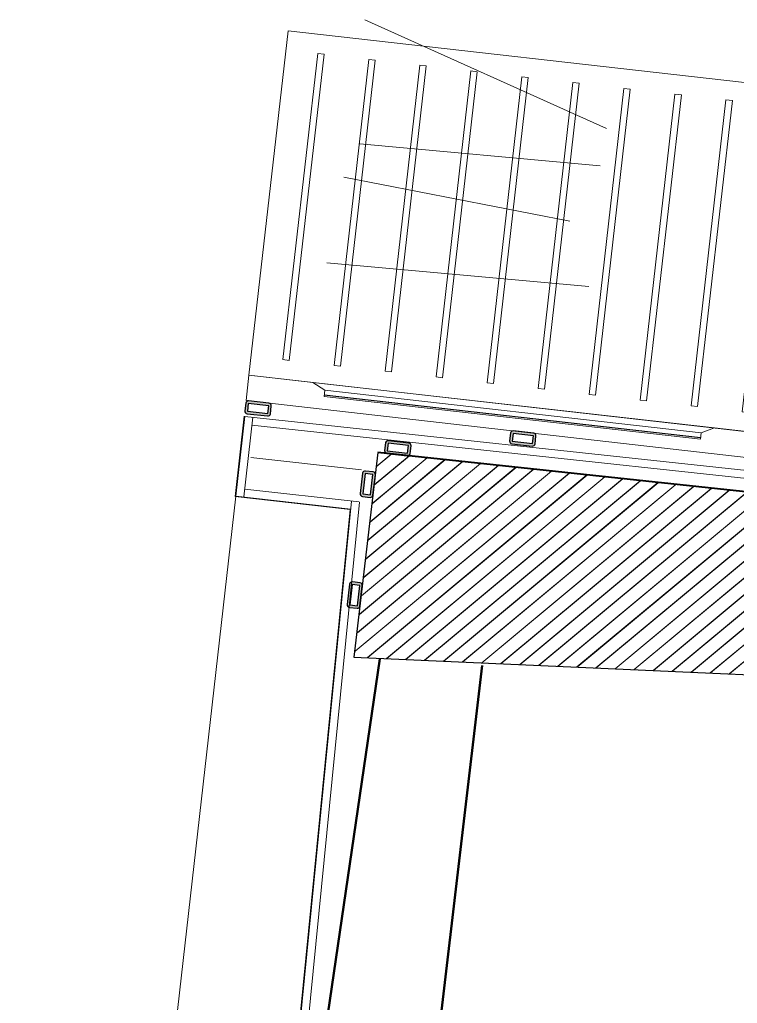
# Model space of a CAD drawing. Header units: millimetres. Extents: x 26282 to 30760, y 1404 to 4574.
# Drawn here: x 30063.3 to 30175.1, y 3648.3 to 3801.6 of the extents above; entities that cross this region are included whole.
import ezdxf

# ---------------------------------------------------------------- set-up
doc = ezdxf.new("R2010")
doc.units = ezdxf.units.MM
doc.header["$LTSCALE"] = 0.25
for name, color, linetype, lineweight in [('AB-DUV', 4, 'Continuous', 50), ('AB-KOL', 2, 'Continuous', 30), ('AB-TEF', 34, 'Continuous', 20), ('BRONZE (3RDF)', 30, 'Continuous', 15), ('FURNITURE (3RDF)', 43, 'Continuous', 20), ('GRİTON-tarama', 252, 'Continuous', 20), ('ID-ALCIPAN', 124, 'Continuous', 20), ('ID-BETONARME', 1, 'Continuous', 40), ('ID-HATCH', 252, 'Continuous', 18), ('METAL PROFILE (3RDF)', 251, 'Continuous', 18), ('WALLPAPER (3RDF)', 63, 'Continuous', 13), ('WOOD (3RDF)', 45, 'Continuous', 15)]:
    doc.layers.add(name, color=color, linetype=linetype, lineweight=lineweight)
doc.layers.add('AYNA (3RDF)', color=253, linetype='Continuous')
doc.layers.add('ID-PROFIL', color=145, linetype='Continuous')
doc.linetypes.add('BATTING', pattern='A,0.0001,-0.1,[134,ltypeshp.shx,S=0.1,R=0,X=-0.1,Y=0],-0.2,[134,ltypeshp.shx,S=0.1,R=180,X=0.1,Y=0],-0.1', length=0.4001000000000002)

# ---------------------------------------------------------------- blocks, each defined once
blk = doc.blocks.new('BAVULLUK-05')
at = {"layer": 'BRONZE (3RDF)', "ltscale": 12.5}
for points in [[(3.000213631031473, 84.21008074366019), (51.00020446309114, 84.21005378993924), (51.00020446310029, 85.21005378993924), (3.000213631029668, 85.21008074365984)], [(3.00021363102424, 76.2100807436602), (51.0002044630839, 76.21005378993922), (51.00020446309306, 77.21005378993922), (3.000213631022436, 77.21008074365986)], [(3.000213631020681, 68.21008074366017), (51.00020446308786, 68.21005378993752), (51.00020446308583, 69.21005378993922), (3.000213631022516, 69.21008074366003)], [(3.000213631024426, 60.21008074366028), (51.00020446309163, 60.2100537899374), (51.00020446308976, 61.21005378993775), (3.000213631022417, 61.21008074366175)], [(3.000213631028198, 52.21008074366017), (51.00020446308807, 52.21005378993736), (51.00020446309353, 53.21005378993763), (3.000213631022728, 53.21008074365987)], [(3.000213631024638, 44.21008074366014), (51.00020446309184, 44.2100537899375), (51.00020446308977, 45.21005378993939), (3.000213631026502, 45.21008074365975)], [(3.000213631028179, 36.21008074366207), (51.0002044630846, 36.2100537899375), (51.00020446309011, 37.2100537899373), (3.000213631022915, 37.21008074365997)], [(3.000213631020979, 28.21008074366186), (51.00020446308834, 28.21005378993762), (51.00020446308286, 29.21005378993732), (3.000213631022842, 29.21008074366147)], [(3.000204463094803, 20.21008074366729), (51.00019529515915, 20.21005378993745), (51.00019529516114, 21.21005378993594), (3.000204463092948, 21.2100807436674)], [(2.999995712633921, 12.20415467586739), (50.99998654469827, 12.20412772213755), (50.99998654469664, 13.20412772213563), (2.999995712628451, 13.20415467586709)]]:
    blk.add_lwpolyline(points, close=True, dxfattribs=at)
at = {"layer": 'WOOD (3RDF)'}
for p, q in [((1.132430043e-07, 7.210053789938456), (0.000204463093444, 90.21005378993893)), ((54.00020446309351, 90.21005378993846), (0.000204463093444, 90.21005378993893)), ((54.00000011324303, 7.210053789938447), (54.00020446309351, 90.21005378993846)), ((54.00000011324303, 7.210053789938447), (1.132430043e-07, 7.210053789938456))]:
    blk.add_line(p, q, dxfattribs=at)
blk = doc.blocks.new('20x40 profil')
at = {"layer": 'METAL PROFILE (3RDF)'}
h = blk.add_hatch(color=256, dxfattribs=at)
edge = h.paths.add_edge_path()
edge.add_line((-1.600000000011276, 2), (1.599999999989448, 2))
edge.add_arc((1.599999999989448, 1.599999999998543), 0.3999999999978172, 359.999999999479, 449.9999999994789, ccw=False)
edge.add_line((1.999999999979991, 1.599999999998543), (1.999999999979991, 0.4000000000014552))
edge.add_arc((1.599999999989448, 0.3999999999941792), 0.3999999999978172, 270.0000000005211, 360.00000000052114, ccw=False)
edge.add_line((1.599999999989448, 0), (-1.600000000011276, -7e-16))
edge.add_arc((-1.600000000011276, 0.4000000000014552), 0.4000000000050933, 180.0000000005211, 270.0000000005211, ccw=False)
edge.add_line((-2.000000000020007, 0.4000000000014552), (-2.000000000020008, 1.599999999998543))
edge.add_arc((-1.600000000011276, 1.599999999991267), 0.4000000000050933, 89.99999999947897, 179.999999999479, ccw=False)
h.paths.add_polyline_path([(-1.600000000011276, 1.599999999998543), (1.599999999989448, 1.599999999998543), (1.599999999989448, 0.4000000000014552), (-1.600000000011276, 0.4000000000014552)], flags=16)
at = {"layer": 'ID-PROFIL'}
blk.add_lwpolyline([(1.599999999998543, 2), (-1.599999999998543, 2, 0.4142135623730951), (-1.999999999992724, 1.599999999998543), (-1.999999999992724, 0.4000000000014552, 0.4142135623730657), (-1.599999999998543, 0), (1.599999999998543, 0, 0.4142135623730951), (2.000000000007275, 0.4000000000014552), (2.000000000007275, 1.599999999998543, 0.4142135623731246)], format="xyb", close=True, dxfattribs=at)
blk.add_lwpolyline([(1.599999999998543, 1.599999999998543), (-1.599999999998543, 1.599999999998543), (-1.599999999998543, 0.4000000000014552), (1.599999999998543, 0.4000000000014552)], close=True, dxfattribs=at)
blk = doc.blocks.new('AYNA-07')
at = {"layer": 'METAL PROFILE (3RDF)'}
h = blk.add_hatch(color=256, dxfattribs=at)
edge = h.paths.add_edge_path()
edge.add_line((11.45755773091715, 78.85961997361818), (11.45755808315862, 82.0596199736153))
edge.add_arc((11.05755808315542, 82.05962001764509), 0.3999999999978172, -6.3063487471e-06, 89.99999369365118)
edge.add_line((11.05755812718985, 82.45962001763968), (9.857558127191092, 82.45962014973021))
edge.add_arc((9.857558083152954, 82.05962014973616), 0.3999999999978172, 89.9999936926091, 179.9999936926091)
edge.add_line((9.457558083157032, 82.0596201937663), (9.457557730915557, 78.85962019376917))
edge.add_arc((9.857557730915142, 78.85962014973897), 0.4000000000050933, 179.9999936926091, 269.9999936926091)
edge.add_line((9.85755768688959, 78.45962014973077), (11.05755768688835, 78.45962001764019))
edge.add_arc((11.05755773090661, 78.85962001764806), 0.4000000000050933, 269.9999936936513, 359.9999936936512)
h.paths.add_polyline_path([(11.0575577309139, 78.85962001764841), (11.05755808315542, 82.05962001764509), (9.85755808315667, 82.05962014973566), (9.857557730915142, 78.85962014973897)], flags=16)
h = blk.add_hatch(color=256, dxfattribs=at)
edge = h.paths.add_edge_path()
edge.add_line((11.45755257227658, 41.36304490486368), (11.45755292451805, 44.56304490486082))
edge.add_arc((11.05755292451842, 44.56304494889145), 0.3999999999978172, -6.3063487471e-06, 89.99999369365118)
edge.add_line((11.05755296855284, 44.96304494888604), (9.857552968554085, 44.96304508097661))
edge.add_arc((9.857552924515993, 44.56304508098207), 0.3999999999978172, 89.9999936926091, 179.9999936926091)
edge.add_line((9.457552924520053, 44.56304512501247), (9.457552572278574, 41.3630451250153))
edge.add_arc((9.857552572278184, 41.36304508098489), 0.4000000000050933, 179.9999936926091, 269.9999936926091)
edge.add_line((9.85755252824902, 40.96304508097627), (11.05755252824777, 40.9630449488857))
edge.add_arc((11.05755257226961, 41.3630449488944), 0.4000000000050933, 269.9999936936513, 359.9999936936512)
h.paths.add_polyline_path([(11.05755257227694, 41.36304494889432), (11.05755292451842, 44.56304494889145), (9.857552924519661, 44.56304508098203), (9.857552572278184, 41.36304508098489)], flags=16)
h = blk.add_hatch(color=256, dxfattribs=at)
edge = h.paths.add_edge_path()
edge.add_line((11.45754743663734, -0.1403804032277793), (11.45754778887884, 3.059619596769129))
edge.add_arc((11.05754778887559, 3.059619640799362), 0.3999999999978172, -6.3063487471e-06, 89.99999369365118)
edge.add_line((11.05754783291001, 3.459619640793937), (9.857547832911255, 3.459619772884509))
edge.add_arc((9.857547788873141, 3.059619772890203), 0.3999999999978172, 89.9999936926091, 179.9999936926091)
edge.add_line((9.45754778887722, 3.059619816920353), (9.457547436635718, -0.1403801830765565))
edge.add_arc((9.857547436638942, -0.1403802271065631), 0.4000000000050933, 179.9999936926091, 269.9999936926091)
edge.add_line((9.857547392606165, -0.5403802271155961), (11.05754739260492, -0.5403803592061694))
edge.add_arc((11.05754743662678, -0.1403803591976909), 0.4000000000050933, 269.9999936936513, 359.9999936936512)
h.paths.add_polyline_path([(11.05754743663411, -0.140380359197773), (11.05754778887559, 3.059619640799362), (9.857547788880447, 3.059619772890346), (9.857547436638942, -0.1403802271065631)], flags=16)
at = {"layer": 'AYNA (3RDF)', "elevation": -2.269337508675912}
blk.add_lwpolyline([(13.65755691837408, 70.45961973146883), (13.65754976424186, 11.45961951131711)], dxfattribs=at)
at = {"layer": 'WOOD (3RDF)'}
blk.add_line((13.45754976424207, 11.45961953333221, -2.269335162368299), (13.45755691837428, 70.45961975348392, -4.538668634701242), dxfattribs=at)
at = {"layer": 'WOOD (3RDF)', "ltscale": 0.25}
blk.add_line((15.45754844333159, -0.5403805296799797, -2.269332816060687), (11.45754725597593, -0.5403804036550603, -2.269337508675912), dxfattribs=at)
at = {"layer": 'WOOD (3RDF)'}
blk.add_lwpolyline([(11.45754725597714, -0.5403804032146402), (11.45755823292062, 82.45961997363172), (15.45755823291983, 82.45961953333249), (15.45755713852301, 72.45961953333226), (14.45755691837691, 70.4596196434084), (13.45755691837428, 70.45961975348392)], dxfattribs=at)
at = {"layer": 'WOOD (3RDF)', "color": 252, "elevation": -2.269337508675912}
for points in [[(15.45755713852301, 72.45961953333226), (15.45754954409291, 9.459619313181474)], [(14.45755691837691, 70.4596196434084), (14.45754976424468, 11.45961942325691)]]:
    blk.add_lwpolyline(points, dxfattribs=at)
at = {"layer": 'WOOD (3RDF)'}
for points, elevation in [([(13.45754976424207, 11.45961953333221), (14.45754976424468, 11.45961942325691)], -2.269335162368299), ([(15.45754844333525, -0.5403805296800207), (15.45754954409291, 9.459619313181474), (14.45754976424468, 11.45961942325691)], -2.269337507324901)]:
    blk.add_lwpolyline(points, dxfattribs=dict(at, elevation=elevation))
at = {"layer": 'METAL PROFILE (3RDF)', "color": 4, "xscale": -1, "rotation": 269.9999936931301}
for p in [(9.457557907035499, 80.45962019377475, -2.269335162368299), (9.45755274839854, 42.96304512502065), (9.45754761275566, 1.459619816929014)]:
    blk.add_blockref('20x40 profil', p, dxfattribs=at)
blk = doc.blocks.new('A$C187D15ED')
at = {"layer": 'GRİTON-tarama'}
h = blk.add_hatch(dxfattribs=at)
h.set_pattern_fill('JIS_LC_20', color=256, scale=0.1, angle=1074.783254693931, style=0)
h.set_pattern_definition([(39.78325469393129, (8640.611227192032, -240344.5624908119), (-1.279770266101024, 1.536941139407657), []), (39.78325469393129, (8640.65106150699, -240344.5661277574), (-1.279770266101024, 1.536941139407657), [])])
h.paths.add_polyline_path([(10548.72976077162, 3529.148720836771), (10545.09718672734, 3497.254673962649), (10782.65490708023, 3486.658760143136), (10779.53353217046, 3504.240824493169)])
at = {"layer": 'ID-PROFIL'}
h = blk.add_hatch(color=256, dxfattribs=at)
edge = h.paths.add_edge_path()
edge.add_line((10553.30146674979, 3528.62943882873), (10550.12191198994, 3528.990591883686))
edge.add_arc((10550.16705612181, 3529.388036228664), 0.3999999999978171, 173.5197725257406, 263.5197725257406, ccw=False)
edge.add_line((10549.76961177683, 3529.433180360535), (10549.90504417244, 3530.625513395477))
edge.add_arc((10550.30248851742, 3530.580369263616), 0.3999999999978171, 83.51977252678267, 173.5197725267828, ccw=False)
edge.add_line((10550.34763264929, 3530.977813608591), (10553.52718740914, 3530.616660553634))
edge.add_arc((10553.48204327727, 3530.219216208649), 0.4000000000050931, -6.480227473217212, 83.51977252678267, ccw=False)
edge.add_line((10553.87948762226, 3530.174072076781), (10553.74405522665, 3528.981739041839))
edge.add_arc((10553.34661088166, 3529.026883173714), 0.4000000000050931, -96.48022747425932, -6.480227474259323, ccw=False)
h.paths.add_polyline_path([(10553.34661088166, 3529.026883173707), (10550.16705612181, 3529.388036228667), (10550.30248851742, 3530.580369263606), (10553.48204327727, 3530.219216208649)], flags=16)
h = blk.add_hatch(color=256, dxfattribs=at)
edge = h.paths.add_edge_path()
edge.add_line((10548.3217897301, 3525.671496463554), (10547.94890221884, 3522.493296516425))
edge.add_arc((10547.55162722545, 3522.539907455331), 0.399999999997817, 263.30827205480205, 353.30827205480205, ccw=False)
edge.add_line((10547.50501628654, 3522.142632461942), (10546.31319130637, 3522.282465278661))
edge.add_arc((10546.35980224527, 3522.679740272051), 0.399999999997817, 173.3082720558442, 263.3082720558442, ccw=False)
edge.add_line((10545.96252725188, 3522.726351210952), (10546.33541476314, 3525.904551158081))
edge.add_arc((10546.73268975653, 3525.857940219179), 0.400000000005093, 83.30827205584421, 173.3082720558442, ccw=False)
edge.add_line((10546.77930069544, 3526.255215212574), (10547.97112567561, 3526.115382395856))
edge.add_arc((10547.92451473669, 3525.71810740246), 0.400000000005093, -6.691727945197783, 83.30827205480199, ccw=False)
h.paths.add_polyline_path([(10547.9245147367, 3525.718107402455), (10547.55162722545, 3522.539907455325), (10546.35980224527, 3522.679740272046), (10546.73268975653, 3525.857940219174)], flags=16)
h = blk.add_hatch(color=256, dxfattribs=at)
edge = h.paths.add_edge_path()
edge.add_line((10546.29352380855, 3508.38415255946), (10545.9206362973, 3505.20595261233))
edge.add_arc((10545.5233613039, 3505.252563551243), 0.399999999997817, 263.30827205480205, 353.30827205480205, ccw=False)
edge.add_line((10545.476750365, 3504.855288557851), (10544.28492538483, 3504.995121374571))
edge.add_arc((10544.33153632372, 3505.392396367962), 0.399999999997817, 173.3082720558442, 263.3082720558442, ccw=False)
edge.add_line((10543.93426133034, 3505.439007306867), (10544.30714884159, 3508.617207253998))
edge.add_arc((10544.70442383499, 3508.570596315089), 0.400000000005093, 83.30827205584421, 173.3082720558442, ccw=False)
edge.add_line((10544.7510347739, 3508.967871308487), (10545.94285975406, 3508.828038491767))
edge.add_arc((10545.89624881515, 3508.43076349837), 0.400000000005093, -6.691727945197783, 83.30827205480199, ccw=False)
h.paths.add_polyline_path([(10545.89624881516, 3508.430763498366), (10545.5233613039, 3505.252563551238), (10544.33153632373, 3505.392396367958), (10544.70442383499, 3508.570596315087)], flags=16)
at = {"layer": 'AB-DUV'}
for p, q in [((10549.0139527429, 3496.999430452397, 1.38812197e-08), (10528.22130396521, 3355.122637006019, 1.38812197e-08)), ((10564.97342027491, 3495.95944542175, 1.38812197e-08), (10530.17996261174, 3201.005611731039, 1.38812197e-08)), ((10564.97342027491, 3495.95944542175, 1.38812197e-08), (10530.17996261174, 3201.005611731039, 1.38812197e-08))]:
    blk.add_line(p, q, dxfattribs=at)
at = {"layer": 'AB-KOL'}
blk.add_lwpolyline([(10548.72976077162, 3529.148720836771), (10544.98725065198, 3497.261837912601), (10782.65490708023, 3486.658760143136), (10779.53353217046, 3504.240824493169)], close=True, dxfattribs=at)
at = {"layer": 'FURNITURE (3RDF)'}
blk.add_line((10526.60109551237, 3522.346884259706, 1.38812197e-08), (10492.92398518132, 3224.905824605212, 1.38812197e-08), dxfattribs=at)
at = {"layer": 'ID-ALCIPAN', "ltscale": 0.25}
for p, q in [((10528.00805310363, 3534.773315906977, 1.38812197e-08), (10526.60109551237, 3522.346884259706, 1.38812197e-08)), ((10529.25085609499, 3534.639212057971, 1.38812197e-08), (10527.84317606149, 3522.206399707192, 1.38812197e-08)), ((10747.52249006574, 3511.086607855619, 1.38812197e-08), (10528.00790736833, 3534.773332460473, 1.38812197e-08)), ((10749.04440793553, 3509.665046883031, 1.38812197e-08), (10529.10940438714, 3533.38989225616, 1.38812197e-08)), ((10545.81936987117, 3521.428103947236, 1.38812197e-08), (10527.98366062202, 3523.448480327231, 1.38812197e-08)), ((10544.49154402956, 3520.320366173103, 1.38812197e-08), (10526.60109551237, 3522.346884259706, 1.38812197e-08)), ((10528.10343841562, 3354.123457905909, 1.38812197e-08), (10544.61423542473, 3521.564618012153, 1.38812197e-08)), ((10532.00078685156, 3380.911603026336, 1.38812197e-08), (10545.85630055007, 3521.423920549182, 1.38812197e-08))]:
    blk.add_line(p, q, dxfattribs=at)
at = {"layer": 'ID-BETONARME'}
for p, q in [((10722.45860008898, 3510.519030290022, 1.38812197e-08), (10548.73085689938, 3529.14859633195, 1.38812197e-08)), ((10722.45860008897, 3510.519030290022, 1.38812197e-08), (10548.73085689939, 3529.14859633195, 1.38812197e-08))]:
    blk.add_line(p, q, dxfattribs=at)
at = {"layer": 'ID-HATCH', "linetype": 'BATTING', "lineweight": 0, "ltscale": 7.299999999999998}
blk.add_line((10546.18555423182, 3526.424737155275, 1.38812197e-08), (10528.93557001187, 3528.380873894015, 1.38812197e-08), dxfattribs=at)
at = {"layer": 'WALLPAPER (3RDF)'}
for p in [(10527.90869072839, 3534.784602086354, 1.38812197e-08), (10544.3823549192, 3520.232094930206, 1.38812197e-08)]:
    blk.add_line(p, (10526.49049218521, 3522.258773210439, 1.38812197e-08), dxfattribs=at)
at = {"layer": 'WALLPAPER (3RDF)', "elevation": 1.38812197e-08}
blk.add_lwpolyline([(10544.3823549192, 3520.232094930206), (10528.00401493087, 3354.134222928867), (10512.53032426459, 3222.959436342412)], dxfattribs=at)
at = {"layer": 'FURNITURE (3RDF)', "ltscale": 0.2, "xscale": -1}
for name, p, rotation in [('BAVULLUK-05', (10521.46477059689, 3542.012377039299, 3.2849591811e-06), 263.5226210286727), ('AYNA-07', (10527.42198515861, 3525.779170051599, 3.2849591811e-06), 263.5227524675484)]:
    blk.add_blockref(name, p, dxfattribs=dict(at, rotation=rotation))
at = {"layer": 'ID-PROFIL', "color": 4}
for p, rotation in [((10551.93741002921, 3530.797237081114), 173.5197725262616), ((10546.14897100751, 3524.315451184519), 263.3082720553231), ((10544.12070508597, 3507.028107280427), 263.3082720553231)]:
    blk.add_blockref('20x40 profil', p, dxfattribs=dict(at, rotation=rotation))

msp = doc.modelspace()

# ---------------------------------------------------------------- block references
at = {"layer": 'AB-DUV', "ltscale": 100}
msp.add_blockref('A$C187D15ED', (19570.42390626811, 205.0275163953916, 5.126401409773051), dxfattribs=at)

# ---------------------------------------------------------------- next in the draw order: hatches: boundary and pattern name
at = {"layer": 'METAL PROFILE (3RDF)'}
h = msp.add_hatch(color=256, dxfattribs=at)
edge = h.paths.add_edge_path()
edge.add_line((30098.9989175913, 3742.206933399764), (30102.17849117008, 3741.845946063255))
edge.add_arc((30102.13336775302, 3741.448499365902), 0.3999999999978172, 353.52275877389724, 443.5227587738972, ccw=False)
edge.add_line((30102.53081445036, 3741.403375948845), (30102.39544419917, 3740.211035856802))
edge.add_arc((30101.99799750183, 3740.25615927386), 0.3999999999978172, 263.52275877493935, 353.52275877493935, ccw=False)
edge.add_line((30101.95287408476, 3739.858712576513), (30098.77330050598, 3740.219699913023))
edge.add_arc((30098.81842392305, 3740.617146610375), 0.4000000000050933, 173.5227587749395, 263.52275877493935, ccw=False)
edge.add_line((30098.42097722569, 3740.662270027437), (30098.55634747689, 3741.85461011948))
edge.add_arc((30098.95379417424, 3741.809486702406), 0.4000000000050933, 83.52275877389712, 173.5227587738972, ccw=False)
h.paths.add_polyline_path([(30098.95379417424, 3741.809486702413), (30102.13336775302, 3741.448499365902), (30101.99799750183, 3740.256159273867), (30098.81842392305, 3740.617146610375)], flags=16)
h = msp.add_hatch(color=256, dxfattribs=at)
edge = h.paths.add_edge_path()
edge.add_line((30098.99891759129, 3742.206933399762), (30102.17849117008, 3741.845946063253))
edge.add_arc((30102.13336775301, 3741.448499365902), 0.3999999999978172, 353.52275877389724, 443.5227587738972, ccw=False)
edge.add_line((30102.53081445036, 3741.403375948841), (30102.39544419917, 3740.211035856802))
edge.add_arc((30101.99799750182, 3740.256159273857), 0.3999999999978172, 263.52275877493935, 353.5227587749394, ccw=False)
edge.add_line((30101.95287408476, 3739.858712576513), (30098.77330050598, 3740.219699913023))
edge.add_arc((30098.81842392304, 3740.617146610373), 0.4000000000050933, 173.5227587749395, 263.52275877493935, ccw=False)
edge.add_line((30098.42097722569, 3740.662270027437), (30098.55634747688, 3741.854610119477))
edge.add_arc((30098.95379417423, 3741.809486702406), 0.4000000000050933, 83.52275877389712, 173.5227587738972, ccw=False)
h.paths.add_polyline_path([(30098.95379417423, 3741.809486702413), (30102.13336775301, 3741.448499365902), (30101.99799750183, 3740.256159273864), (30098.81842392304, 3740.617146610373)], flags=16)
h = msp.add_hatch(color=256, dxfattribs=at)
edge = h.paths.add_edge_path()
edge.add_line((30140.23741594857, 3737.524993038894), (30143.41698952734, 3737.164005702386))
edge.add_arc((30143.37186611028, 3736.766559005038), 0.3999999999978172, 353.52275877389724, 443.5227587738972, ccw=False)
edge.add_line((30143.76931280762, 3736.721435587977), (30143.63394255643, 3735.529095495938))
edge.add_arc((30143.23649585909, 3735.574218912992), 0.3999999999978172, 263.52275877493935, 353.52275877493935, ccw=False)
edge.add_line((30143.19137244202, 3735.176772215649), (30140.01179886324, 3735.537759552158))
edge.add_arc((30140.05692228031, 3735.935206249507), 0.4000000000050933, 173.5227587749395, 263.52275877493935, ccw=False)
edge.add_line((30139.65947558295, 3735.98032966657), (30139.79484583413, 3737.172669758613))
edge.add_arc((30140.1922925315, 3737.12754634154), 0.4000000000050933, 83.52275877389712, 173.5227587738972, ccw=False)
h.paths.add_polyline_path([(30140.1922925315, 3737.127546341548), (30143.37186611028, 3736.766559005038), (30143.23649585909, 3735.574218912998), (30140.05692228031, 3735.935206249507)], flags=16)
h = msp.add_hatch(color=256, dxfattribs=at)
edge = h.paths.add_edge_path()
edge.add_line((30140.23741594857, 3737.524993038896), (30143.41698952734, 3737.164005702387))
edge.add_arc((30143.37186611027, 3736.766559005038), 0.3999999999978172, 353.52275877389724, 443.5227587738972, ccw=False)
edge.add_line((30143.76931280761, 3736.721435587976), (30143.63394255642, 3735.529095495935))
edge.add_arc((30143.23649585908, 3735.574218912992), 0.3999999999978172, 263.52275877493935, 353.5227587749394, ccw=False)
edge.add_line((30143.19137244202, 3735.176772215649), (30140.01179886324, 3735.537759552158))
edge.add_arc((30140.0569222803, 3735.935206249507), 0.4000000000050933, 173.5227587749395, 263.52275877493935, ccw=False)
edge.add_line((30139.65947558295, 3735.98032966657), (30139.79484583413, 3737.172669758612))
edge.add_arc((30140.19229253149, 3737.12754634154), 0.4000000000050933, 83.52275877389712, 173.5227587738972, ccw=False)
h.paths.add_polyline_path([(30140.1922925315, 3737.127546341548), (30143.37186611027, 3736.766559005038), (30143.23649585909, 3735.574218912999), (30140.0569222803, 3735.935206249507)], flags=16)
h = msp.add_hatch(color=256, dxfattribs=at)
edge = h.paths.add_edge_path()
edge.add_line((30123.72537301791, 3733.656955224118), (30120.54581825806, 3734.018108279075))
edge.add_arc((30120.59096238993, 3734.415552624059), 0.3999999999978172, 533.5197725257406, 623.5197725257406, ccw=False)
edge.add_line((30120.19351804496, 3734.460696755924), (30120.32895044057, 3735.653029790868))
edge.add_arc((30120.72639478553, 3735.607885659007), 0.3999999999978172, 443.5197725267827, 533.5197725267827, ccw=False)
edge.add_line((30120.77153891741, 3736.005330003983), (30123.95109367726, 3735.644176949026))
edge.add_arc((30123.90594954539, 3735.246732604042), 0.4000000000050933, 353.5197725267827, 443.5197725267827, ccw=False)
edge.add_line((30124.30339389038, 3735.201588472171), (30124.16796149477, 3734.00925543723))
edge.add_arc((30123.77051714978, 3734.054399569109), 0.4000000000050933, 263.5197725257405, 353.5197725257405, ccw=False)
h.paths.add_polyline_path([(30123.77051714978, 3734.0543995691), (30120.59096238993, 3734.415552624059), (30120.72639478553, 3735.607885659), (30123.90594954539, 3735.246732604042)], flags=16)
h = msp.add_hatch(color=256, dxfattribs=at)
edge = h.paths.add_edge_path()
edge.add_line((30118.74569599821, 3730.699012858955), (30118.37280848696, 3727.52081291182))
edge.add_arc((30117.97553349357, 3727.567423850726), 0.3999999999978172, 263.30827205480205, 353.308272054802, ccw=False)
edge.add_line((30117.92892255467, 3727.170148857344), (30116.73709757449, 3727.309981674064))
edge.add_arc((30116.78370851338, 3727.707256667448), 0.3999999999978172, 173.3082720558442, 263.3082720558442, ccw=False)
edge.add_line((30116.38643352, 3727.753867606353), (30116.75932103125, 3730.932067553487))
edge.add_arc((30117.15659602465, 3730.885456614579), 0.4000000000050933, 83.30827205584421, 173.3082720558442, ccw=False)
edge.add_line((30117.20320696356, 3731.28273160798), (30118.39503194372, 3731.14289879126))
edge.add_arc((30118.34842100482, 3730.745623797859), 0.4000000000050933, -6.691727945197783, 83.30827205480199, ccw=False)
h.paths.add_polyline_path([(30118.34842100482, 3730.745623797859), (30117.97553349357, 3727.567423850726), (30116.78370851339, 3727.707256667447), (30117.15659602465, 3730.885456614579)], flags=16)
h = msp.add_hatch(color=256, dxfattribs=at)
edge = h.paths.add_edge_path()
edge.add_line((30116.71743007667, 3713.411668954862), (30116.34454256542, 3710.233469007729))
edge.add_arc((30115.94726757202, 3710.280079946634), 0.3999999999978172, 263.30827205480205, 353.308272054802, ccw=False)
edge.add_line((30115.90065663312, 3709.882804953253), (30114.70883165295, 3710.022637769973))
edge.add_arc((30114.75544259185, 3710.419912763356), 0.3999999999978172, 173.3082720558442, 263.3082720558442, ccw=False)
edge.add_line((30114.35816759846, 3710.466523702263), (30114.73105510972, 3713.644723649395))
edge.add_arc((30115.12833010311, 3713.598112710489), 0.4000000000050933, 83.30827205584421, 173.3082720558442, ccw=False)
edge.add_line((30115.17494104201, 3713.995387703889), (30116.36676602219, 3713.855554887169))
edge.add_arc((30116.32015508327, 3713.458279893769), 0.4000000000050933, -6.691727945197783, 83.30827205480199, ccw=False)
h.paths.add_polyline_path([(30116.32015508328, 3713.458279893768), (30115.94726757202, 3710.280079946634), (30114.75544259186, 3710.419912763356), (30115.12833010311, 3713.598112710489)], flags=16)

# ---------------------------------------------------------------- next in the draw order: linework, layer by layer
at = {"layer": 'AB-TEF'}
for p, q in [((30117.12719101495, 3801.625835780079), (30154.7773881968, 3784.650147520028)), ((30153.76358626074, 3778.84748073716), (30116.32746110893, 3782.265327344671)), ((30149.05253373123, 3770.247210826748), (30113.86444571092, 3777.086182558)), ((30111.19844676032, 3763.750654317461), (30151.9943506442, 3760.026066339132))]:
    msp.add_line(p, q, dxfattribs=at)
at = {"layer": 'AYNA (3RDF)', "elevation": 2.857067186056321}
msp.add_lwpolyline([(30169.39643903442, 3736.4286087804), (30110.77305088248, 3743.08431216667)], dxfattribs=at)
at = {"layer": 'BRONZE (3RDF)', "ltscale": 12.5, "elevation": 5.126404694732233}
for points in [[(30104.35335829037, 3748.643976534881), (30109.76825518308, 3796.337561129879), (30110.76187165524, 3796.22475019845), (30105.34697476253, 3748.531165603446)], [(30112.30820185557, 3747.741027976112), (30117.72309874829, 3795.434612571112), (30118.71671522044, 3795.321801639685), (30113.30181832774, 3747.628217044682)], [(30120.2571346671, 3746.838549634079), (30125.67203155982, 3794.53213422908), (30126.66564803198, 3794.419323297645), (30121.25075113927, 3746.725738702651)], [(30128.20606644439, 3745.93606218265), (30133.62096333711, 3793.629646777641), (30134.61457980927, 3793.516835846217), (30129.19968291655, 3745.823251251214)], [(30136.15499822168, 3745.033574731209), (30141.56989511439, 3792.727159326209), (30142.56351158656, 3792.614348394777), (30137.14861469384, 3744.920763799782)], [(30144.10392999897, 3744.131087279776), (30149.51882689168, 3791.82467187477), (30150.51244336385, 3791.711860943346), (30145.09754647114, 3744.018276348341)], [(30152.05286177627, 3743.228599828336), (30157.46775866897, 3790.922184423337), (30158.46137514114, 3790.809373491905), (30153.04647824842, 3743.115788896903)], [(30160.00179355355, 3742.326112376896), (30165.41669044627, 3790.019696971896), (30166.41030691843, 3789.906886040465), (30160.99541002571, 3742.213301445466)], [(30167.95072533084, 3741.423624925462), (30173.36562222355, 3789.117209520457), (30174.35923869571, 3789.004398589035), (30168.944341803, 3741.31081399403)]]:
    msp.add_lwpolyline(points, close=True, dxfattribs=at)
at = {"layer": 'ID-PROFIL'}
for points, elevation in [([(30102.17849117009, 3741.845946063251), (30098.99891759132, 3742.206933399762, 0.4142135623730951), (30098.5563474769, 3741.854610119474), (30098.42097722571, 3740.662270027435, 0.4142135623730657), (30098.77330050599, 3740.219699913023), (30101.95287408477, 3739.858712576513, 0.4142135623730951), (30102.39544419919, 3740.211035856798), (30102.53081445038, 3741.403375948837, 0.4142135623731246)], 5.126404694732233), ([(30143.41698952735, 3737.164005702386), (30140.23741594857, 3737.524993038894, 0.4142135623730951), (30139.79484583416, 3737.172669758609), (30139.65947558297, 3735.98032966657, 0.4142135623730657), (30140.01179886325, 3735.537759552158), (30143.19137244203, 3735.176772215649, 0.4142135623730951), (30143.63394255645, 3735.529095495932), (30143.76931280764, 3736.721435587971, 0.4142135623731246)], 5.126404694056728), ([(30120.54581825805, 3734.018108279075), (30123.7253730179, 3733.656955224119, 0.4142135623730951), (30124.16796149475, 3734.009255437233), (30124.30339389036, 3735.201588472172, 0.4142135623730657), (30123.95109367725, 3735.644176949027), (30120.7715389174, 3736.005330003983, 0.4142135623730951), (30120.32895044054, 3735.653029790871), (30120.19351804493, 3734.460696755929, 0.4142135623731246)], 5.126401409773051), ([(30118.37280848696, 3727.52081291181), (30118.74569599821, 3730.699012858939, 0.4142135623730951), (30118.39503194372, 3731.142898791234), (30117.20320696355, 3731.282731607952, 0.4142135623730657), (30116.75932103125, 3730.932067553474), (30116.38643352, 3727.753867606345, 0.4142135623730951), (30116.73709757448, 3727.309981674038), (30117.92892255465, 3727.170148857318, 0.4142135623731246)], 5.126401409773051), ([(30116.34454256542, 3710.23346900772), (30116.71743007667, 3713.411668954848, 0.4142135623730951), (30116.36676602218, 3713.855554887141), (30115.17494104201, 3713.995387703861, 0.4142135623730657), (30114.73105510972, 3713.644723649383), (30114.35816759846, 3710.466523702252, 0.4142135623730951), (30114.70883165295, 3710.022637769946), (30115.90065663312, 3709.882804953226, 0.4142135623731246)], 5.126401409773051)]:
    msp.add_lwpolyline(points, format="xyb", close=True, dxfattribs=dict(at, elevation=elevation))
for points, elevation in [([(30102.13336775303, 3741.448499365902), (30098.95379417425, 3741.809486702412), (30098.81842392306, 3740.617146610371), (30101.99799750183, 3740.256159273862)], 5.126404694732233), ([(30143.37186611028, 3736.766559005037), (30140.1922925315, 3737.127546341546), (30140.05692228031, 3735.935206249507), (30143.23649585909, 3735.574218912998)], 5.126404694056728), ([(30120.59096238992, 3734.415552624059), (30123.77051714977, 3734.054399569103), (30123.90594954538, 3735.246732604044), (30120.72639478553, 3735.607885659)], 5.126401409773051), ([(30117.97553349357, 3727.56742385072), (30118.34842100482, 3730.745623797846), (30117.15659602465, 3730.885456614567), (30116.78370851339, 3727.707256667439)], 5.126401409773051), ([(30115.94726757202, 3710.280079946627), (30116.32015508328, 3713.458279893755), (30115.12833010311, 3713.598112710476), (30114.75544259185, 3710.419912763346)], 5.126401409773051)]:
    msp.add_lwpolyline(points, close=True, dxfattribs=dict(at, elevation=elevation))
at = {"layer": 'WOOD (3RDF)'}
for p, q in [((30105.14449538583, 3799.881810160213, 5.126404694732233), (30099.05270508864, 3746.22652066351, 5.126404694732233)), ((30105.14449538583, 3799.881810160213, 5.126404694732233), (30187.6146856281, 3790.518705896933, 5.126404694732233)), ((30099.05270508864, 3746.22652066351, 5.126404694732233), (30181.5228953309, 3736.863416400231, 5.126404694732233)), ((30110.75048917394, 3742.885588817998, 2.857069532363933), (30169.37387732587, 3736.229885431726, 0.5877360600309915))]:
    msp.add_line(p, q, dxfattribs=at)
at = {"layer": 'WOOD (3RDF)', "ltscale": 0.25}
msp.add_line((30099.05270549497, 3746.226524798917, 2.857071878671544), (30098.60147087812, 3742.252056681116, 2.857067186056321), dxfattribs=at)
at = {"layer": 'WOOD (3RDF)'}
for points, elevation in [([(30099.05270549497, 3746.226524798918), (30108.98887277253, 3745.098439390055), (30110.8632977166, 3743.879205561368)], 2.85706718740733), ([(30110.75048917394, 3742.885588817998), (30110.8632977166, 3743.879205561368)], 2.857069532363933), ([(30098.60147087857, 3742.252056681068), (30181.07166116026, 3732.888949426756), (30181.5228953309, 3736.863416400231), (30171.58672789793, 3737.991501833143), (30169.48668586853, 3737.223502175098), (30169.37387732587, 3736.229885431726)], 5.126404694732233)]:
    msp.add_lwpolyline(points, dxfattribs=dict(at, elevation=elevation))
at = {"layer": 'WOOD (3RDF)', "color": 252, "elevation": 2.857067186056321}
for points in [[(30171.58672789793, 3737.991501833143), (30108.98887277253, 3745.098439390055)], [(30169.48668586853, 3737.223502175098), (30110.8632977166, 3743.879205561368)]]:
    msp.add_lwpolyline(points, dxfattribs=at)

doc.saveas('drawing.dxf')
